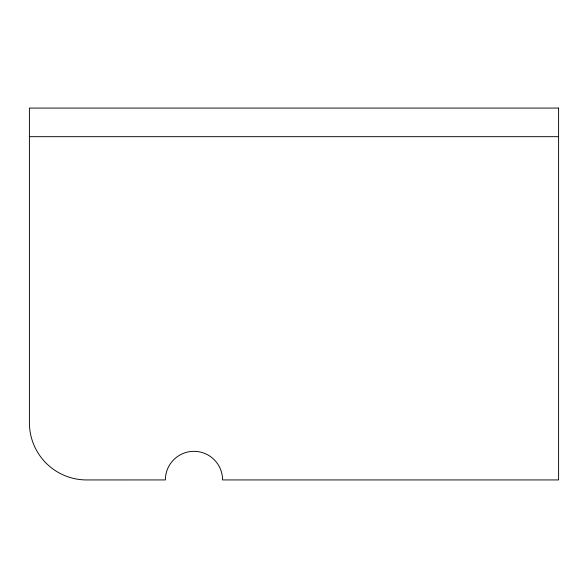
<?xml version="1.0" encoding="UTF-8"?>
<svg xmlns="http://www.w3.org/2000/svg" width="588" height="588" viewBox="0 0 588 588"><rect width="100%" height="100%" fill="white"/><g stroke="black" fill="none" stroke-linecap="round" stroke-linejoin="round"><path stroke-width="0.88" d="M29.4 136.673L558.6 136.673M558.6 108.067L29.4 108.067L29.4 422.728A57.22 57.22 0 0 0 86.612 479.94L165.368 479.933A28.606 28.606 0 0 1 193.974 451.327A28.606 28.606 0 0 1 222.58 479.933L558.6 479.933L558.6 108.067"/></g></svg>
